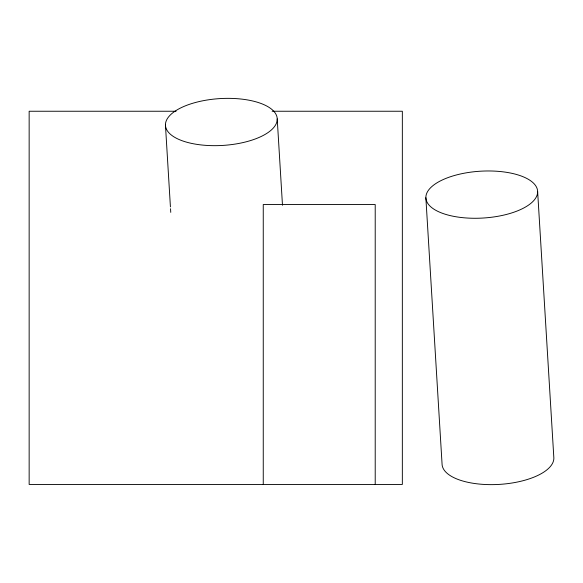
<?xml version="1.0" encoding="UTF-8"?>
<svg xmlns="http://www.w3.org/2000/svg" width="583" height="583" viewBox="0 0 583 583"><rect width="100%" height="100%" fill="white"/><g stroke="black" fill="none" stroke-linecap="round" stroke-linejoin="round"><path stroke-width="0.87" d="M176.073 111.244L29.15 111.244L29.15 484.437L402.343 484.437L402.343 111.244L272.137 111.244M537.635 191.537A55.983 23.458 -3.5 0 1 454.39 216.482A55.983 23.458 -3.5 0 1 453.217 175.862A55.983 23.458 -3.5 0 1 537.635 191.537L553.85 457.895A55.983 23.458 -3.5 0 1 498.64 484.437A55.983 23.458 -3.5 0 1 442.067 464.068L425.86 197.717M277.224 118.932A55.983 23.458 -3.5 0 1 193.979 143.877A55.983 23.458 -3.5 0 1 192.805 103.249A55.983 23.458 -3.5 0 1 277.224 118.932L282.485 205.289M165.448 125.105L170.425 206.921M170.535 208.736L170.761 212.372M375.212 484.437L375.212 204.546L263.254 204.546L263.254 484.437"/></g></svg>
